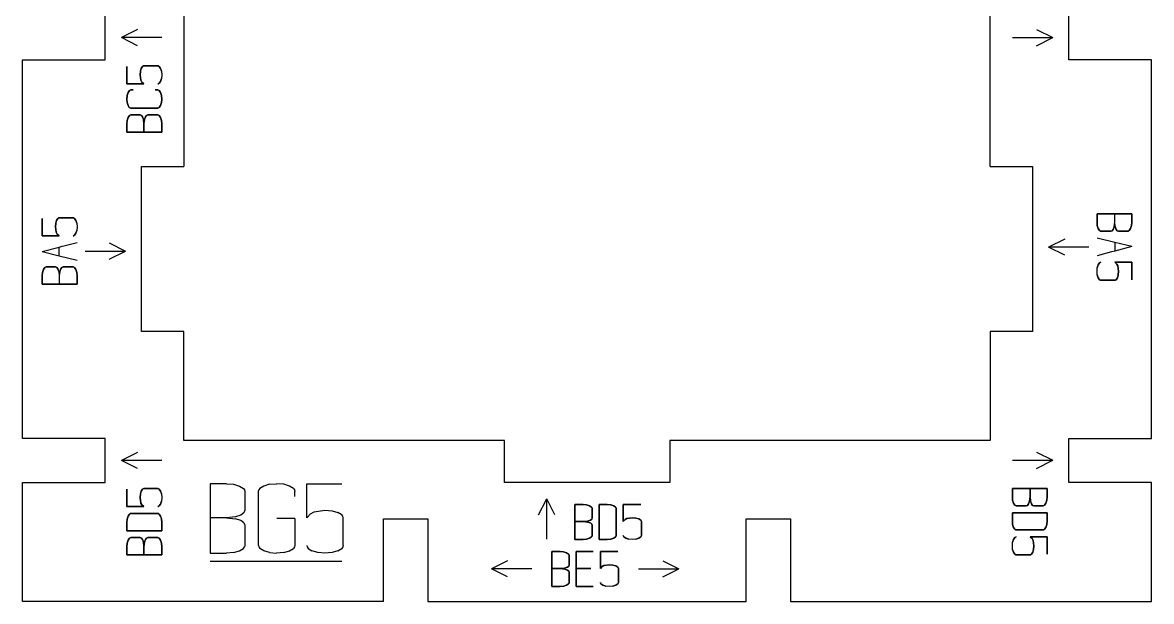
# Model space of a CAD drawing. Header units: millimetres. Extents: x 834 to 974, y -214 to -74.
# Drawn here: x 833.5 to 973.5, y -213.9 to -142.1 of the extents above; entities that cross this region are included whole.
import ezdxf

# ---------------------------------------------------------------- set-up
doc = ezdxf.new("R2010")
doc.units = ezdxf.units.MM
doc.layers.add('coding', color=2, linetype='Continuous')

msp = doc.modelspace()

# ---------------------------------------------------------------- linework, layer by layer
for p, q in [((853.55, -127.94), (853.55, -159.94)), ((953.55, -159.94), (953.55, -127.94)), ((843.8, -146.69), (843.8, -141.19)), ((963.3, -146.69), (963.3, -141.19)), ((833.55, -146.69), (843.8, -146.69)), ((833.55, -193.69), (833.55, -146.69)), ((973.55, -146.69), (963.3, -146.69)), ((973.55, -193.69), (973.55, -146.69)), ((848.3, -180.44), (848.3, -159.94)), ((848.3, -159.94), (853.55, -159.94)), ((953.55, -159.94), (958.8, -159.94)), ((958.8, -159.94), (958.8, -180.44)), ((853.55, -180.44), (848.3, -180.44)), ((853.55, -193.94), (853.55, -180.44)), ((958.8, -180.44), (953.55, -180.44)), ((953.55, -180.44), (953.55, -193.94)), ((843.8, -193.69), (833.55, -193.69)), ((843.8, -199.19), (843.8, -193.69)), ((893.3, -193.94), (853.55, -193.94)), ((893.3, -199.19), (893.3, -193.94)), ((953.55, -193.94), (913.8, -193.94)), ((913.8, -193.94), (913.8, -199.19)), ((963.3, -199.19), (963.3, -193.69)), ((963.3, -193.69), (973.55, -193.69)), ((833.55, -213.94), (833.55, -199.19)), ((833.55, -199.19), (843.8, -199.19)), ((913.8, -199.19), (893.3, -199.19)), ((973.55, -199.19), (963.3, -199.19)), ((973.55, -213.94), (973.55, -199.19)), ((878.3, -203.69), (883.8, -203.69)), ((878.3, -213.94), (878.3, -203.69)), ((883.8, -203.69), (883.8, -213.94)), ((923.3, -203.69), (928.8, -203.69)), ((923.3, -213.94), (923.3, -203.69)), ((928.8, -203.69), (928.8, -213.94)), ((878.3, -213.94), (833.55, -213.94)), ((883.8, -213.94), (923.3, -213.94)), ((928.8, -213.94), (973.55, -213.94))]:
    msp.add_line(p, q)
at = {"layer": 'coding'}
for p, q in [((847.8, -142.94), (845.8, -143.94)), ((850.8, -143.94), (845.8, -143.94)), ((847.8, -144.94), (845.8, -143.94)), ((956.3, -143.94), (961.3, -143.94)), ((959.3, -142.94), (961.3, -143.94)), ((959.3, -144.94), (961.3, -143.94)), ((846.49, -149.69), (846.49, -147.52)), ((846.49, -147.52), (846.49, -149.69)), ((848.16, -148.12), (848.12, -148.57)), ((848.12, -148.57), (848.16, -148.12)), ((848.26, -147.76), (848.16, -148.12)), ((848.16, -148.12), (848.26, -147.76)), ((848.42, -147.52), (848.26, -147.76)), ((848.26, -147.76), (848.42, -147.52)), ((848.51, -147.46), (848.42, -147.52)), ((848.42, -147.52), (848.51, -147.46)), ((848.6, -147.44), (848.51, -147.46)), ((848.51, -147.46), (848.6, -147.44)), ((850.31, -147.44), (848.6, -147.44)), ((848.6, -147.44), (850.31, -147.44)), ((850.41, -147.46), (850.31, -147.44)), ((850.31, -147.44), (850.41, -147.46)), ((850.5, -147.52), (850.41, -147.46)), ((850.41, -147.46), (850.5, -147.52)), ((850.66, -147.76), (850.5, -147.52)), ((850.5, -147.52), (850.66, -147.76)), ((850.76, -148.12), (850.66, -147.76)), ((850.66, -147.76), (850.76, -148.12)), ((850.76, -148.12), (850.8, -148.57)), ((848.6, -149.69), (846.49, -149.69)), ((846.49, -149.69), (848.6, -149.69)), ((848.12, -148.57), (848.22, -149.24)), ((848.22, -149.24), (848.12, -148.57)), ((848.22, -149.24), (848.35, -149.47)), ((848.35, -149.47), (848.22, -149.24)), ((848.35, -149.47), (848.6, -149.69)), ((848.6, -149.69), (848.35, -149.47)), ((850.41, -149.67), (850.31, -149.69)), ((850.31, -149.69), (850.41, -149.67)), ((850.5, -149.61), (850.41, -149.67)), ((850.41, -149.67), (850.5, -149.61)), ((850.66, -149.37), (850.5, -149.61)), ((850.5, -149.61), (850.66, -149.37)), ((850.76, -149.01), (850.66, -149.37)), ((850.66, -149.37), (850.76, -149.01)), ((850.8, -148.57), (850.76, -149.01)), ((846.49, -151.56), (846.52, -151.12)), ((846.52, -151.12), (846.49, -151.56)), ((846.52, -151.12), (846.63, -150.76)), ((846.63, -150.76), (846.52, -151.12)), ((846.63, -150.76), (846.79, -150.51)), ((846.79, -150.51), (846.63, -150.76)), ((846.79, -150.51), (846.87, -150.45)), ((846.87, -150.45), (846.79, -150.51)), ((846.87, -150.45), (846.97, -150.43)), ((846.97, -150.43), (846.87, -150.45)), ((846.97, -150.43), (847.27, -150.43)), ((847.27, -150.43), (846.97, -150.43)), ((850.01, -150.43), (850.31, -150.43)), ((850.31, -150.43), (850.01, -150.43)), ((850.31, -150.43), (850.41, -150.45)), ((850.41, -150.45), (850.31, -150.43)), ((850.41, -150.45), (850.5, -150.51)), ((850.5, -150.51), (850.41, -150.45)), ((850.5, -150.51), (850.66, -150.76)), ((850.66, -150.76), (850.5, -150.51)), ((850.66, -150.76), (850.76, -151.11)), ((850.76, -151.11), (850.66, -150.76)), ((850.76, -151.11), (850.8, -151.56)), ((850.8, -151.56), (850.76, -151.11)), ((846.52, -151.99), (846.49, -151.56)), ((846.49, -151.56), (846.52, -151.99)), ((846.63, -152.36), (846.52, -151.99)), ((846.52, -151.99), (846.63, -152.36)), ((846.78, -152.6), (846.63, -152.36)), ((846.63, -152.36), (846.78, -152.6)), ((850.66, -152.36), (850.5, -152.6)), ((850.5, -152.6), (850.66, -152.36)), ((850.76, -152), (850.66, -152.36)), ((850.66, -152.36), (850.76, -152)), ((850.8, -151.56), (850.76, -152)), ((850.76, -152), (850.8, -151.56)), ((846.63, -153.87), (846.52, -154.23)), ((846.52, -154.23), (846.63, -153.87)), ((846.79, -153.62), (846.63, -153.87)), ((846.63, -153.87), (846.79, -153.62)), ((846.87, -152.66), (846.78, -152.6)), ((846.78, -152.6), (846.87, -152.66)), ((846.87, -153.56), (846.79, -153.62)), ((846.79, -153.62), (846.87, -153.56)), ((846.97, -152.68), (846.87, -152.66)), ((846.87, -152.66), (846.97, -152.68)), ((846.97, -153.54), (846.87, -153.56)), ((846.87, -153.56), (846.97, -153.54)), ((850.31, -152.68), (846.97, -152.68)), ((846.97, -152.68), (850.31, -152.68)), ((848.14, -153.54), (846.97, -153.54)), ((846.97, -153.54), (848.14, -153.54)), ((848.29, -153.59), (848.14, -153.54)), ((848.14, -153.54), (848.29, -153.59)), ((848.43, -153.77), (848.29, -153.59)), ((848.29, -153.59), (848.43, -153.77)), ((848.53, -154.11), (848.43, -153.77)), ((848.43, -153.77), (848.53, -154.11)), ((848.67, -154.1), (848.77, -153.77)), ((848.77, -153.77), (848.67, -154.1)), ((848.77, -153.77), (848.91, -153.59)), ((848.91, -153.59), (848.77, -153.77)), ((848.91, -153.59), (849.06, -153.54)), ((849.06, -153.54), (848.91, -153.59)), ((849.06, -153.54), (850.31, -153.54)), ((850.31, -153.54), (849.06, -153.54)), ((850.41, -152.66), (850.31, -152.68)), ((850.31, -152.68), (850.41, -152.66)), ((850.31, -153.54), (850.41, -153.56)), ((850.41, -153.56), (850.31, -153.54)), ((850.5, -152.6), (850.41, -152.66)), ((850.41, -152.66), (850.5, -152.6)), ((850.41, -153.56), (850.5, -153.62)), ((850.5, -153.62), (850.41, -153.56)), ((850.5, -153.62), (850.66, -153.87)), ((850.66, -153.87), (850.5, -153.62)), ((850.66, -153.87), (850.76, -154.23)), ((850.76, -154.23), (850.66, -153.87)), ((846.52, -154.23), (846.49, -154.66)), ((846.49, -154.66), (846.52, -154.23)), ((846.49, -154.66), (846.49, -155.68)), ((846.49, -155.68), (846.49, -154.66)), ((848.6, -154.66), (848.53, -154.11)), ((848.53, -154.11), (848.6, -154.66)), ((848.6, -154.66), (848.67, -154.1)), ((848.67, -154.1), (848.6, -154.66)), ((848.6, -155.68), (848.6, -154.66)), ((848.6, -154.66), (848.6, -155.68)), ((850.76, -154.23), (850.8, -154.66)), ((850.8, -154.66), (850.76, -154.23)), ((850.8, -154.66), (850.8, -155.68)), ((850.8, -155.68), (850.8, -154.66)), ((846.49, -155.68), (850.8, -155.68)), ((848.6, -155.68), (846.49, -155.68)), ((850.8, -155.68), (848.6, -155.68)), ((835.99, -168.56), (835.99, -166.38)), ((835.99, -166.38), (835.99, -168.56)), ((837.92, -166.39), (837.76, -166.63)), ((837.76, -166.63), (837.92, -166.39)), ((838.01, -166.33), (837.92, -166.39)), ((837.92, -166.39), (838.01, -166.33)), ((838.1, -166.31), (838.01, -166.33)), ((838.01, -166.33), (838.1, -166.31)), ((839.81, -166.31), (838.1, -166.31)), ((838.1, -166.31), (839.81, -166.31)), ((839.91, -166.33), (839.81, -166.31)), ((839.81, -166.31), (839.91, -166.33)), ((840, -166.39), (839.91, -166.33)), ((839.91, -166.33), (840, -166.39)), ((840.16, -166.63), (840, -166.39)), ((840, -166.39), (840.16, -166.63)), ((966.8, -165.83), (968.99, -165.83)), ((966.8, -166.85), (966.8, -165.83)), ((971.1, -165.83), (966.8, -165.83)), ((966.8, -165.83), (966.8, -166.85)), ((968.99, -166.85), (968.99, -165.83)), ((968.99, -165.83), (971.1, -165.83)), ((971.1, -166.85), (971.1, -165.83)), ((971.1, -165.83), (971.1, -166.85)), ((837.66, -166.99), (837.62, -167.43)), ((837.62, -167.43), (837.66, -166.99)), ((837.62, -167.43), (837.72, -168.11)), ((837.72, -168.11), (837.62, -167.43)), ((837.76, -166.63), (837.66, -166.99)), ((837.66, -166.99), (837.76, -166.63)), ((840.26, -166.99), (840.16, -166.63)), ((840.16, -166.63), (840.26, -166.99)), ((840.26, -167.87), (840.16, -168.23)), ((840.16, -168.23), (840.26, -167.87)), ((840.26, -166.99), (840.3, -167.43)), ((840.3, -167.43), (840.26, -167.87)), ((966.83, -167.28), (966.8, -166.85)), ((966.8, -166.85), (966.83, -167.28)), ((966.93, -167.64), (966.83, -167.28)), ((966.83, -167.28), (966.93, -167.64)), ((967.09, -167.89), (966.93, -167.64)), ((966.93, -167.64), (967.09, -167.89)), ((967.18, -167.95), (967.09, -167.89)), ((967.09, -167.89), (967.18, -167.95)), ((967.28, -167.97), (967.18, -167.95)), ((967.18, -167.95), (967.28, -167.97)), ((968.53, -167.97), (967.28, -167.97)), ((967.28, -167.97), (968.53, -167.97)), ((968.68, -167.92), (968.53, -167.97)), ((968.53, -167.97), (968.68, -167.92)), ((968.82, -167.74), (968.68, -167.92)), ((968.68, -167.92), (968.82, -167.74)), ((968.92, -167.41), (968.82, -167.74)), ((968.82, -167.74), (968.92, -167.41)), ((968.92, -167.41), (968.99, -166.85)), ((969.06, -167.4), (968.99, -166.85)), ((969.06, -167.4), (969.16, -167.74)), ((969.16, -167.74), (969.06, -167.4)), ((969.16, -167.74), (969.3, -167.92)), ((969.3, -167.92), (969.16, -167.74)), ((969.3, -167.92), (969.46, -167.97)), ((969.46, -167.97), (969.3, -167.92)), ((969.46, -167.97), (970.62, -167.97)), ((970.62, -167.97), (969.46, -167.97)), ((970.62, -167.97), (970.72, -167.95)), ((970.72, -167.95), (970.62, -167.97)), ((970.72, -167.95), (970.8, -167.89)), ((970.8, -167.89), (970.72, -167.95)), ((970.8, -167.89), (970.96, -167.64)), ((970.96, -167.64), (970.8, -167.89)), ((970.96, -167.64), (971.07, -167.28)), ((971.07, -167.28), (970.96, -167.64)), ((971.07, -167.28), (971.1, -166.85)), ((971.1, -166.85), (971.07, -167.28)), ((838.1, -168.56), (835.99, -168.56)), ((835.99, -168.56), (838.1, -168.56)), ((837.72, -168.11), (837.85, -168.34)), ((837.85, -168.34), (837.72, -168.11)), ((837.85, -168.34), (838.1, -168.56)), ((838.1, -168.56), (837.85, -168.34)), ((838.48, -169.84), (840.3, -169.37)), ((839.91, -168.54), (839.81, -168.56)), ((839.81, -168.56), (839.91, -168.54)), ((840, -168.48), (839.91, -168.54)), ((839.91, -168.54), (840, -168.48)), ((840.16, -168.23), (840, -168.48)), ((840, -168.48), (840.16, -168.23)), ((962.8, -168.95), (960.8, -169.95)), ((968.99, -169.37), (966.8, -168.83)), ((971.11, -169.89), (968.99, -169.37)), ((968.99, -169.37), (968.99, -170.44)), ((835.98, -170.49), (838.1, -169.94)), ((835.98, -170.49), (838.1, -171.01)), ((838.1, -169.94), (838.47, -169.84)), ((838.1, -171.01), (838.1, -169.94)), ((841.3, -170.43), (846.3, -170.43)), ((844.3, -169.43), (846.3, -170.43)), ((844.3, -171.43), (846.3, -170.43)), ((965.8, -169.95), (960.8, -169.95)), ((962.8, -170.95), (960.8, -169.95)), ((968.61, -170.54), (966.8, -171.01)), ((968.99, -170.44), (968.62, -170.54)), ((971.11, -169.89), (968.99, -170.44)), ((838.1, -171.01), (840.3, -171.55)), ((966.83, -172.51), (966.94, -172.15)), ((966.94, -172.15), (966.83, -172.51)), ((966.94, -172.15), (967.09, -171.91)), ((967.09, -171.91), (966.94, -172.15)), ((967.09, -171.91), (967.18, -171.85)), ((967.18, -171.85), (967.09, -171.91)), ((967.18, -171.85), (967.28, -171.83)), ((967.28, -171.83), (967.18, -171.85)), ((969.24, -172.05), (968.99, -171.83)), ((968.99, -171.83), (971.1, -171.83)), ((971.1, -171.83), (968.99, -171.83)), ((968.99, -171.83), (969.24, -172.05)), ((969.37, -172.28), (969.24, -172.05)), ((969.24, -172.05), (969.37, -172.28)), ((971.1, -171.83), (971.1, -174)), ((971.1, -174), (971.1, -171.83)), ((836.02, -173.1), (835.99, -173.53)), ((835.99, -173.53), (836.02, -173.1)), ((835.99, -173.53), (835.99, -174.55)), ((835.99, -174.55), (835.99, -173.53)), ((836.13, -172.74), (836.02, -173.1)), ((836.02, -173.1), (836.13, -172.74)), ((836.29, -172.49), (836.13, -172.74)), ((836.13, -172.74), (836.29, -172.49)), ((836.37, -172.43), (836.29, -172.49)), ((836.29, -172.49), (836.37, -172.43)), ((836.47, -172.41), (836.37, -172.43)), ((836.37, -172.43), (836.47, -172.41)), ((837.64, -172.41), (836.47, -172.41)), ((836.47, -172.41), (837.64, -172.41)), ((837.79, -172.47), (837.64, -172.41)), ((837.64, -172.41), (837.79, -172.47)), ((837.93, -172.64), (837.79, -172.47)), ((837.79, -172.47), (837.93, -172.64)), ((838.03, -172.98), (837.93, -172.64)), ((837.93, -172.64), (838.03, -172.98)), ((838.03, -172.98), (838.1, -173.53)), ((838.17, -172.97), (838.1, -173.53)), ((838.1, -173.53), (838.1, -174.55)), ((838.17, -172.97), (838.27, -172.64)), ((838.27, -172.64), (838.17, -172.97)), ((838.27, -172.64), (838.41, -172.47)), ((838.41, -172.47), (838.27, -172.64)), ((838.41, -172.47), (838.56, -172.41)), ((838.56, -172.41), (838.41, -172.47)), ((838.56, -172.41), (839.81, -172.41)), ((839.81, -172.41), (838.56, -172.41)), ((839.81, -172.41), (839.91, -172.43)), ((839.91, -172.43), (839.81, -172.41)), ((839.91, -172.43), (840, -172.49)), ((840, -172.49), (839.91, -172.43)), ((840, -172.49), (840.16, -172.74)), ((840.16, -172.74), (840, -172.49)), ((840.16, -172.74), (840.26, -173.1)), ((840.26, -173.1), (840.16, -172.74)), ((840.26, -173.1), (840.3, -173.53)), ((840.3, -173.53), (840.26, -173.1)), ((840.3, -173.53), (840.3, -174.55)), ((840.3, -174.55), (840.3, -173.53)), ((966.8, -172.95), (966.83, -172.51)), ((966.83, -173.39), (966.8, -172.95)), ((966.83, -173.39), (966.94, -173.75)), ((966.94, -173.75), (966.83, -173.39)), ((969.33, -173.75), (969.43, -173.39)), ((969.43, -173.39), (969.33, -173.75)), ((969.47, -172.95), (969.37, -172.28)), ((969.37, -172.28), (969.47, -172.95)), ((969.43, -173.39), (969.47, -172.95)), ((969.47, -172.95), (969.43, -173.39)), ((835.99, -174.55), (840.3, -174.55)), ((838.1, -174.55), (835.99, -174.55)), ((840.3, -174.55), (838.1, -174.55)), ((966.94, -173.75), (967.09, -173.99)), ((967.09, -173.99), (966.94, -173.75)), ((967.09, -173.99), (967.18, -174.05)), ((967.18, -174.05), (967.09, -173.99)), ((967.18, -174.05), (967.28, -174.07)), ((967.28, -174.07), (967.18, -174.05)), ((967.28, -174.07), (968.99, -174.07)), ((968.99, -174.07), (967.28, -174.07)), ((968.99, -174.07), (969.08, -174.05)), ((969.08, -174.05), (968.99, -174.07)), ((969.08, -174.05), (969.17, -173.99)), ((969.17, -173.99), (969.08, -174.05)), ((969.17, -173.99), (969.33, -173.75)), ((969.33, -173.75), (969.17, -173.99)), ((847.8, -195.44), (845.8, -196.44)), ((959.3, -195.42), (961.3, -196.42)), ((850.8, -196.44), (845.8, -196.44)), ((847.8, -197.44), (845.8, -196.44)), ((956.3, -196.42), (961.3, -196.42)), ((959.3, -197.42), (961.3, -196.42)), ((846.49, -202.17), (846.49, -200)), ((846.49, -200), (846.49, -202.17)), ((848.42, -200), (848.26, -200.24)), ((848.26, -200.24), (848.42, -200)), ((848.51, -199.94), (848.42, -200)), ((848.42, -200), (848.51, -199.94)), ((848.6, -199.92), (848.51, -199.94)), ((848.51, -199.94), (848.6, -199.92)), ((850.31, -199.92), (848.6, -199.92)), ((848.6, -199.92), (850.31, -199.92)), ((850.41, -199.94), (850.31, -199.92)), ((850.31, -199.92), (850.41, -199.94)), ((850.5, -200), (850.41, -199.94)), ((850.41, -199.94), (850.5, -200)), ((850.66, -200.24), (850.5, -200)), ((850.5, -200), (850.66, -200.24)), ((856.81, -199.33), (856.81, -203.55)), ((858.85, -199.33), (856.81, -199.33)), ((858.85, -199.33), (859.71, -199.4)), ((859.71, -199.4), (860.43, -199.61)), ((860.43, -199.61), (860.93, -199.92)), ((860.93, -199.92), (861.05, -200.1)), ((861.05, -200.1), (861.1, -200.29)), ((862.81, -200.29), (862.85, -200.09)), ((862.97, -199.92), (862.85, -200.09)), ((863.45, -199.61), (862.97, -199.92)), ((864.17, -199.4), (863.45, -199.61)), ((864.17, -199.4), (865.05, -199.33)), ((865.94, -199.4), (865.05, -199.33)), ((866.66, -199.61), (865.94, -199.4)), ((867.14, -199.92), (866.66, -199.61)), ((867.14, -199.92), (867.26, -200.09)), ((867.26, -200.09), (867.3, -200.29)), ((868.8, -203.56), (868.8, -199.33)), ((868.8, -199.33), (873.15, -199.33)), ((956.3, -199.92), (958.49, -199.92)), ((956.3, -200.94), (956.3, -199.92)), ((960.6, -199.92), (956.3, -199.92)), ((956.3, -199.92), (956.3, -200.94)), ((958.49, -199.92), (958.49, -200.94)), ((958.49, -200.94), (958.49, -199.92)), ((958.49, -199.92), (960.6, -199.92)), ((960.6, -200.94), (960.6, -199.92)), ((960.6, -199.92), (960.6, -200.94)), ((848.16, -200.6), (848.12, -201.04)), ((848.12, -201.04), (848.16, -200.6)), ((848.12, -201.04), (848.22, -201.72)), ((848.22, -201.72), (848.12, -201.04)), ((848.26, -200.24), (848.16, -200.6)), ((848.16, -200.6), (848.26, -200.24)), ((850.76, -200.6), (850.66, -200.24)), ((850.66, -200.24), (850.76, -200.6)), ((850.76, -201.49), (850.66, -201.85)), ((850.66, -201.85), (850.76, -201.49)), ((850.76, -200.6), (850.8, -201.04)), ((850.8, -201.04), (850.76, -201.49)), ((861.1, -200.29), (861.1, -202.62)), ((862.81, -206.98), (862.81, -200.29)), ((867.3, -200.9), (867.3, -200.29)), ((897.55, -203.19), (898.55, -201.19)), ((898.55, -206.19), (898.55, -201.19)), ((899.55, -203.19), (898.55, -201.19)), ((956.33, -201.37), (956.3, -200.94)), ((956.3, -200.94), (956.33, -201.37)), ((956.43, -201.73), (956.33, -201.37)), ((956.33, -201.37), (956.43, -201.73)), ((958.42, -201.5), (958.32, -201.83)), ((958.32, -201.83), (958.42, -201.5)), ((958.49, -200.94), (958.42, -201.5)), ((958.42, -201.5), (958.49, -200.94)), ((958.49, -200.94), (958.56, -201.49)), ((958.56, -201.49), (958.49, -200.94)), ((958.56, -201.49), (958.66, -201.83)), ((958.66, -201.83), (958.56, -201.49)), ((960.46, -201.73), (960.57, -201.37)), ((960.57, -201.37), (960.46, -201.73)), ((960.57, -201.37), (960.6, -200.94)), ((960.6, -200.94), (960.57, -201.37)), ((848.6, -202.17), (846.49, -202.17)), ((846.49, -202.17), (848.6, -202.17)), ((848.22, -201.72), (848.35, -201.95)), ((848.35, -201.95), (848.22, -201.72)), ((848.35, -201.95), (848.6, -202.17)), ((848.6, -202.17), (848.35, -201.95)), ((850.41, -202.15), (850.31, -202.17)), ((850.31, -202.17), (850.41, -202.15)), ((850.5, -202.09), (850.41, -202.15)), ((850.41, -202.15), (850.5, -202.09)), ((850.66, -201.85), (850.5, -202.09)), ((850.5, -202.09), (850.66, -201.85)), ((860.98, -202.93), (860.63, -203.21)), ((861.1, -202.62), (860.98, -202.93)), ((869.24, -203.05), (869.7, -202.8)), ((869.7, -202.8), (871.05, -202.6)), ((871.05, -202.6), (871.93, -202.67)), ((871.93, -202.67), (872.65, -202.88)), ((873.13, -203.19), (872.65, -202.88)), ((902.05, -201.92), (902.05, -206.23)), ((903.06, -201.92), (902.05, -201.92)), ((902.05, -204.03), (902.05, -201.92)), ((902.05, -201.92), (903.06, -201.92)), ((903.49, -201.95), (903.06, -201.92)), ((903.06, -201.92), (903.49, -201.95)), ((903.86, -202.06), (903.49, -201.95)), ((903.49, -201.95), (903.86, -202.06)), ((904.1, -202.22), (903.86, -202.06)), ((903.86, -202.06), (904.1, -202.22)), ((904.17, -202.3), (904.1, -202.22)), ((904.1, -202.22), (904.17, -202.3)), ((904.19, -202.4), (904.17, -202.3)), ((904.17, -202.3), (904.19, -202.4)), ((904.19, -203.57), (904.19, -202.4)), ((904.19, -202.4), (904.19, -203.57)), ((905.04, -206.23), (905.04, -201.92)), ((905.04, -201.92), (906.06, -201.92)), ((905.04, -201.92), (905.04, -206.23)), ((906.06, -201.92), (905.04, -201.92)), ((906.06, -201.92), (906.49, -201.95)), ((906.49, -201.95), (906.06, -201.92)), ((906.49, -201.95), (906.86, -202.06)), ((906.86, -202.06), (906.49, -201.95)), ((906.86, -202.06), (907.1, -202.22)), ((907.1, -202.22), (906.86, -202.06)), ((907.1, -202.22), (907.16, -202.3)), ((907.16, -202.3), (907.1, -202.22)), ((907.16, -202.3), (907.18, -202.4)), ((907.18, -202.4), (907.16, -202.3)), ((907.18, -202.4), (907.18, -205.74)), ((907.18, -205.74), (907.18, -202.4)), ((908.04, -204.03), (908.04, -201.92)), ((908.04, -201.92), (910.21, -201.92)), ((910.21, -201.92), (908.04, -201.92)), ((908.04, -201.92), (908.04, -204.03)), ((956.3, -202.92), (960.6, -202.92)), ((956.3, -203.94), (956.3, -202.92)), ((960.6, -202.92), (956.3, -202.92)), ((956.3, -202.92), (956.3, -203.94)), ((956.59, -201.98), (956.43, -201.73)), ((956.43, -201.73), (956.59, -201.98)), ((956.68, -202.04), (956.59, -201.98)), ((956.59, -201.98), (956.68, -202.04)), ((956.78, -202.06), (956.68, -202.04)), ((956.68, -202.04), (956.78, -202.06)), ((958.03, -202.06), (956.78, -202.06)), ((956.78, -202.06), (958.03, -202.06)), ((958.18, -202.01), (958.03, -202.06)), ((958.03, -202.06), (958.18, -202.01)), ((958.32, -201.83), (958.18, -202.01)), ((958.18, -202.01), (958.32, -201.83)), ((958.66, -201.83), (958.8, -202.01)), ((958.8, -202.01), (958.66, -201.83)), ((958.8, -202.01), (958.96, -202.06)), ((958.96, -202.06), (958.8, -202.01)), ((958.96, -202.06), (960.12, -202.06)), ((960.12, -202.06), (958.96, -202.06)), ((960.12, -202.06), (960.22, -202.04)), ((960.22, -202.04), (960.12, -202.06)), ((960.22, -202.04), (960.3, -201.98)), ((960.3, -201.98), (960.22, -202.04)), ((960.3, -201.98), (960.46, -201.73)), ((960.46, -201.73), (960.3, -201.98)), ((960.6, -202.92), (960.6, -203.94)), ((960.6, -203.94), (960.6, -202.92)), ((846.49, -204.15), (846.52, -203.71)), ((846.52, -203.71), (846.49, -204.15)), ((846.49, -205.17), (846.49, -204.15)), ((846.49, -204.15), (846.49, -205.17)), ((846.52, -203.71), (846.63, -203.35)), ((846.63, -203.35), (846.52, -203.71)), ((846.63, -203.35), (846.79, -203.11)), ((846.79, -203.11), (846.63, -203.35)), ((846.79, -203.11), (846.87, -203.04)), ((846.87, -203.04), (846.79, -203.11)), ((846.87, -203.04), (846.97, -203.02)), ((846.97, -203.02), (846.87, -203.04)), ((846.97, -203.02), (850.31, -203.02)), ((850.31, -203.02), (846.97, -203.02)), ((850.31, -203.02), (850.41, -203.04)), ((850.41, -203.04), (850.31, -203.02)), ((850.41, -203.04), (850.5, -203.11)), ((850.5, -203.11), (850.41, -203.04)), ((850.5, -203.11), (850.66, -203.35)), ((850.66, -203.35), (850.5, -203.11)), ((850.66, -203.35), (850.76, -203.7)), ((850.76, -203.7), (850.66, -203.35)), ((850.76, -203.7), (850.8, -204.15)), ((850.8, -204.15), (850.76, -203.7)), ((850.8, -204.15), (850.8, -205.17)), ((850.8, -205.17), (850.8, -204.15)), ((858.85, -203.55), (856.81, -203.55)), ((856.81, -203.55), (856.81, -207.94)), ((859.95, -203.42), (858.85, -203.55)), ((858.85, -203.55), (859.96, -203.68)), ((860.63, -203.21), (859.95, -203.42)), ((860.63, -203.9), (859.96, -203.68)), ((860.98, -204.16), (860.63, -203.9)), ((860.98, -204.16), (861.1, -204.47)), ((867.3, -203.63), (865.08, -203.63)), ((867.3, -203.63), (867.3, -206.98)), ((869.24, -203.05), (868.8, -203.56)), ((873.26, -203.37), (873.13, -203.19)), ((873.3, -203.56), (873.26, -203.37)), ((873.3, -206.98), (873.3, -203.56)), ((902.05, -206.23), (902.05, -204.03)), ((902.05, -204.03), (903.06, -204.03)), ((903.06, -204.03), (902.05, -204.03)), ((903.06, -204.03), (903.61, -203.96)), ((903.61, -203.96), (903.06, -204.03)), ((903.06, -204.03), (903.62, -204.1)), ((903.62, -204.1), (903.06, -204.03)), ((903.61, -203.96), (903.96, -203.86)), ((903.96, -203.86), (903.61, -203.96)), ((903.62, -204.1), (903.96, -204.2)), ((903.96, -204.2), (903.62, -204.1)), ((903.96, -203.86), (904.13, -203.72)), ((904.13, -203.72), (903.96, -203.86)), ((903.96, -204.2), (904.13, -204.34)), ((904.13, -204.34), (903.96, -204.2)), ((904.13, -203.72), (904.19, -203.57)), ((904.19, -203.57), (904.13, -203.72)), ((904.13, -204.34), (904.19, -204.49)), ((904.19, -204.49), (904.13, -204.34)), ((908.26, -203.78), (908.04, -204.03)), ((908.04, -204.03), (908.26, -203.78)), ((908.49, -203.65), (908.26, -203.78)), ((908.26, -203.78), (908.49, -203.65)), ((909.16, -203.55), (908.49, -203.65)), ((908.49, -203.65), (909.16, -203.55)), ((909.6, -203.59), (909.16, -203.55)), ((909.16, -203.55), (909.6, -203.59)), ((909.97, -203.69), (909.6, -203.59)), ((909.6, -203.59), (909.97, -203.69)), ((910.21, -203.85), (909.97, -203.69)), ((909.97, -203.69), (910.21, -203.85)), ((910.27, -203.94), (910.21, -203.85)), ((910.21, -203.85), (910.27, -203.94)), ((910.29, -204.03), (910.27, -203.94)), ((910.27, -203.94), (910.29, -204.03)), ((910.29, -205.74), (910.29, -204.03)), ((910.29, -204.03), (910.29, -205.74)), ((956.33, -204.38), (956.3, -203.94)), ((956.3, -203.94), (956.33, -204.38)), ((956.43, -204.74), (956.33, -204.38)), ((956.33, -204.38), (956.43, -204.74)), ((960.57, -204.37), (960.46, -204.74)), ((960.46, -204.74), (960.57, -204.37)), ((960.6, -203.94), (960.57, -204.37)), ((960.57, -204.37), (960.6, -203.94)), ((850.8, -205.17), (846.49, -205.17)), ((846.49, -205.17), (850.8, -205.17)), ((861.1, -204.47), (861.1, -206.98)), ((904.19, -205.74), (904.17, -205.84)), ((904.17, -205.84), (904.19, -205.74)), ((904.19, -204.49), (904.19, -205.74)), ((904.19, -205.74), (904.19, -204.49)), ((907.18, -205.74), (907.16, -205.84)), ((907.16, -205.84), (907.18, -205.74)), ((908.06, -205.84), (908.04, -205.74)), ((908.04, -205.74), (908.06, -205.84)), ((910.27, -205.84), (910.29, -205.74)), ((910.29, -205.74), (910.27, -205.84)), ((956.59, -204.98), (956.43, -204.74)), ((956.43, -204.74), (956.59, -204.98)), ((956.68, -205.04), (956.59, -204.98)), ((956.59, -204.98), (956.68, -205.04)), ((956.78, -205.06), (956.68, -205.04)), ((956.68, -205.04), (956.78, -205.06)), ((960.12, -205.06), (956.78, -205.06)), ((956.78, -205.06), (960.12, -205.06)), ((960.22, -205.04), (960.12, -205.06)), ((960.12, -205.06), (960.22, -205.04)), ((960.3, -204.98), (960.22, -205.04)), ((960.22, -205.04), (960.3, -204.98)), ((960.46, -204.74), (960.3, -204.98)), ((960.3, -204.98), (960.46, -204.74)), ((846.52, -206.72), (846.49, -207.15)), ((846.49, -207.15), (846.52, -206.72)), ((846.49, -207.15), (846.49, -208.16)), ((846.49, -208.16), (846.49, -207.15)), ((846.63, -206.35), (846.52, -206.72)), ((846.52, -206.72), (846.63, -206.35)), ((846.79, -206.1), (846.63, -206.35)), ((846.63, -206.35), (846.79, -206.1)), ((846.87, -206.04), (846.79, -206.1)), ((846.79, -206.1), (846.87, -206.04)), ((846.97, -206.02), (846.87, -206.04)), ((846.87, -206.04), (846.97, -206.02)), ((848.14, -206.02), (846.97, -206.02)), ((846.97, -206.02), (848.14, -206.02)), ((848.29, -206.08), (848.14, -206.02)), ((848.14, -206.02), (848.29, -206.08)), ((848.43, -206.25), (848.29, -206.08)), ((848.29, -206.08), (848.43, -206.25)), ((848.53, -206.59), (848.43, -206.25)), ((848.43, -206.25), (848.53, -206.59)), ((848.6, -207.15), (848.53, -206.59)), ((848.53, -206.59), (848.6, -207.15)), ((848.6, -207.15), (848.67, -206.59)), ((848.67, -206.59), (848.6, -207.15)), ((848.6, -208.16), (848.6, -207.15)), ((848.6, -207.15), (848.6, -208.16)), ((848.67, -206.59), (848.77, -206.25)), ((848.77, -206.25), (848.67, -206.59)), ((848.77, -206.25), (848.91, -206.08)), ((848.91, -206.08), (848.77, -206.25)), ((848.91, -206.08), (849.06, -206.02)), ((849.06, -206.02), (848.91, -206.08)), ((849.06, -206.02), (850.31, -206.02)), ((850.31, -206.02), (849.06, -206.02)), ((850.31, -206.02), (850.41, -206.04)), ((850.41, -206.04), (850.31, -206.02)), ((850.41, -206.04), (850.5, -206.1)), ((850.5, -206.1), (850.41, -206.04)), ((850.5, -206.1), (850.66, -206.35)), ((850.66, -206.35), (850.5, -206.1)), ((850.66, -206.35), (850.76, -206.71)), ((850.76, -206.71), (850.66, -206.35)), ((850.76, -206.71), (850.8, -207.15)), ((850.8, -207.15), (850.76, -206.71)), ((850.8, -207.15), (850.8, -208.16)), ((850.8, -208.16), (850.8, -207.15)), ((860.93, -207.36), (861.05, -207.18)), ((861.1, -206.98), (861.05, -207.18)), ((862.81, -206.98), (862.85, -207.17)), ((862.85, -207.17), (862.97, -207.35)), ((867.26, -207.17), (867.14, -207.35)), ((867.3, -206.98), (867.26, -207.17)), ((868.8, -206.98), (868.84, -207.17)), ((868.84, -207.17), (868.96, -207.35)), ((873.26, -207.17), (873.13, -207.35)), ((873.3, -206.98), (873.26, -207.17)), ((903.06, -206.23), (902.05, -206.23)), ((902.05, -206.23), (903.06, -206.23)), ((903.5, -206.19), (903.06, -206.23)), ((903.06, -206.23), (903.5, -206.19)), ((903.86, -206.09), (903.5, -206.19)), ((903.5, -206.19), (903.86, -206.09)), ((904.1, -205.93), (903.86, -206.09)), ((903.86, -206.09), (904.1, -205.93)), ((904.17, -205.84), (904.1, -205.93)), ((904.1, -205.93), (904.17, -205.84)), ((906.06, -206.23), (905.04, -206.23)), ((905.04, -206.23), (906.06, -206.23)), ((906.5, -206.19), (906.06, -206.23)), ((906.06, -206.23), (906.5, -206.19)), ((906.86, -206.09), (906.5, -206.19)), ((906.5, -206.19), (906.86, -206.09)), ((907.1, -205.93), (906.86, -206.09)), ((906.86, -206.09), (907.1, -205.93)), ((907.16, -205.84), (907.1, -205.93)), ((907.1, -205.93), (907.16, -205.84)), ((908.12, -205.93), (908.06, -205.84)), ((908.06, -205.84), (908.12, -205.93)), ((908.36, -206.09), (908.12, -205.93)), ((908.12, -205.93), (908.36, -206.09)), ((908.72, -206.19), (908.36, -206.09)), ((908.36, -206.09), (908.72, -206.19)), ((909.16, -206.23), (908.72, -206.19)), ((909.6, -206.19), (909.16, -206.23)), ((909.6, -206.19), (909.97, -206.09)), ((909.97, -206.09), (909.6, -206.19)), ((909.97, -206.09), (910.21, -205.93)), ((910.21, -205.93), (909.97, -206.09)), ((910.21, -205.93), (910.27, -205.84)), ((910.27, -205.84), (910.21, -205.93)), ((956.3, -207.04), (956.33, -206.6)), ((956.33, -207.48), (956.3, -207.04)), ((956.33, -206.6), (956.44, -206.24)), ((956.44, -206.24), (956.33, -206.6)), ((956.44, -206.24), (956.59, -206)), ((956.59, -206), (956.44, -206.24)), ((956.59, -206), (956.68, -205.94)), ((956.68, -205.94), (956.59, -206)), ((956.68, -205.94), (956.78, -205.92)), ((956.78, -205.92), (956.68, -205.94)), ((958.74, -206.14), (958.49, -205.92)), ((958.49, -205.92), (960.6, -205.92)), ((960.6, -205.92), (958.49, -205.92)), ((958.49, -205.92), (958.74, -206.14)), ((958.87, -206.37), (958.74, -206.14)), ((958.74, -206.14), (958.87, -206.37)), ((958.97, -207.04), (958.87, -206.37)), ((958.87, -206.37), (958.97, -207.04)), ((958.93, -207.48), (958.97, -207.04)), ((958.97, -207.04), (958.93, -207.48)), ((960.6, -205.92), (960.6, -208.09)), ((960.6, -208.09), (960.6, -205.92)), ((846.49, -208.16), (850.8, -208.16)), ((848.6, -208.16), (846.49, -208.16)), ((850.8, -208.16), (848.6, -208.16)), ((856.81, -207.94), (858.85, -207.94)), ((859.71, -207.87), (858.85, -207.94)), ((859.71, -207.87), (860.43, -207.67)), ((860.43, -207.67), (860.93, -207.36)), ((863.45, -207.66), (862.97, -207.35)), ((864.17, -207.87), (863.45, -207.66)), ((864.17, -207.87), (865.05, -207.94)), ((865.94, -207.87), (865.05, -207.94)), ((865.94, -207.87), (866.66, -207.66)), ((866.66, -207.66), (867.14, -207.35)), ((868.96, -207.35), (869.44, -207.66)), ((870.17, -207.87), (869.44, -207.66)), ((871.05, -207.94), (870.17, -207.87)), ((871.93, -207.87), (871.05, -207.94)), ((872.65, -207.66), (871.93, -207.87)), ((872.65, -207.66), (873.13, -207.35)), ((899.2, -207.76), (899.2, -212.07)), ((900.22, -207.76), (899.2, -207.76)), ((899.2, -209.87), (899.2, -207.76)), ((899.2, -207.76), (900.22, -207.76)), ((900.65, -207.79), (900.22, -207.76)), ((900.22, -207.76), (900.65, -207.79)), ((901.02, -207.9), (900.65, -207.79)), ((900.65, -207.79), (901.02, -207.9)), ((901.26, -208.06), (901.02, -207.9)), ((901.02, -207.9), (901.26, -208.06)), ((901.33, -208.15), (901.26, -208.06)), ((901.26, -208.06), (901.33, -208.15)), ((901.35, -208.24), (901.33, -208.15)), ((901.33, -208.15), (901.35, -208.24)), ((901.35, -209.41), (901.35, -208.24)), ((901.35, -208.24), (901.35, -209.41)), ((902.2, -212.07), (902.2, -207.76)), ((902.2, -207.76), (904.33, -207.76)), ((904.33, -207.76), (902.2, -207.76)), ((902.2, -207.76), (902.2, -209.85)), ((905.2, -209.87), (905.2, -207.76)), ((905.2, -207.76), (907.37, -207.76)), ((907.37, -207.76), (905.2, -207.76)), ((905.2, -207.76), (905.2, -209.87)), ((956.33, -207.48), (956.44, -207.84)), ((956.44, -207.84), (956.33, -207.48)), ((956.44, -207.84), (956.59, -208.08)), ((956.59, -208.08), (956.44, -207.84)), ((956.59, -208.08), (956.68, -208.14)), ((956.68, -208.14), (956.59, -208.08)), ((956.68, -208.14), (956.78, -208.16)), ((956.78, -208.16), (956.68, -208.14)), ((956.78, -208.16), (958.49, -208.16)), ((958.49, -208.16), (956.78, -208.16)), ((958.49, -208.16), (958.58, -208.14)), ((958.58, -208.14), (958.49, -208.16)), ((958.58, -208.14), (958.67, -208.08)), ((958.67, -208.08), (958.58, -208.14)), ((958.67, -208.08), (958.83, -207.84)), ((958.83, -207.84), (958.67, -208.08)), ((958.83, -207.84), (958.93, -207.48)), ((958.93, -207.48), (958.83, -207.84)), ((856.81, -208.94), (873.15, -208.94)), ((893.7, -208.88), (891.7, -209.88)), ((896.7, -209.88), (891.7, -209.88)), ((893.7, -210.88), (891.7, -209.88)), ((899.2, -212.07), (899.2, -209.87)), ((899.2, -209.87), (900.22, -209.87)), ((900.22, -209.87), (899.2, -209.87)), ((900.22, -209.87), (900.77, -209.8)), ((900.77, -209.8), (900.22, -209.87)), ((900.22, -209.87), (900.78, -209.94)), ((900.78, -209.94), (900.22, -209.87)), ((900.77, -209.8), (901.12, -209.7)), ((901.12, -209.7), (900.77, -209.8)), ((900.78, -209.94), (901.12, -210.04)), ((901.12, -210.04), (900.78, -209.94)), ((901.12, -209.7), (901.29, -209.56)), ((901.29, -209.56), (901.12, -209.7)), ((901.29, -209.56), (901.35, -209.41)), ((901.35, -209.41), (901.29, -209.56)), ((902.2, -209.85), (904.03, -209.85)), ((904.03, -209.85), (902.2, -209.85)), ((902.2, -209.85), (902.2, -212.07)), ((905.42, -209.62), (905.2, -209.87)), ((905.2, -209.87), (905.42, -209.62)), ((905.65, -209.49), (905.42, -209.62)), ((905.42, -209.62), (905.65, -209.49)), ((906.32, -209.39), (905.65, -209.49)), ((905.65, -209.49), (906.32, -209.39)), ((906.76, -209.43), (906.32, -209.39)), ((906.32, -209.39), (906.76, -209.43)), ((907.13, -209.53), (906.76, -209.43)), ((906.76, -209.43), (907.13, -209.53)), ((907.37, -209.69), (907.13, -209.53)), ((907.13, -209.53), (907.37, -209.69)), ((907.43, -209.78), (907.37, -209.69)), ((907.37, -209.69), (907.43, -209.78)), ((907.45, -209.87), (907.43, -209.78)), ((907.43, -209.78), (907.45, -209.87)), ((907.45, -211.59), (907.45, -209.87)), ((907.45, -209.87), (907.45, -211.59)), ((909.95, -209.88), (914.95, -209.88)), ((912.95, -208.88), (914.95, -209.88)), ((912.95, -210.88), (914.95, -209.88)), ((901.12, -210.04), (901.29, -210.18)), ((901.29, -210.18), (901.12, -210.04)), ((901.29, -210.18), (901.35, -210.33)), ((901.35, -210.33), (901.29, -210.18)), ((901.35, -210.33), (901.35, -211.59)), ((901.35, -211.59), (901.35, -210.33)), ((900.22, -212.07), (899.2, -212.07)), ((899.2, -212.07), (900.22, -212.07)), ((900.66, -212.03), (900.22, -212.07)), ((900.22, -212.07), (900.66, -212.03)), ((901.02, -211.93), (900.66, -212.03)), ((900.66, -212.03), (901.02, -211.93)), ((901.26, -211.77), (901.02, -211.93)), ((901.02, -211.93), (901.26, -211.77)), ((901.33, -211.68), (901.26, -211.77)), ((901.26, -211.77), (901.33, -211.68)), ((901.35, -211.59), (901.33, -211.68)), ((901.33, -211.68), (901.35, -211.59)), ((902.2, -212.07), (904.33, -212.07)), ((904.33, -212.07), (902.2, -212.07)), ((905.22, -211.68), (905.2, -211.59)), ((905.2, -211.59), (905.22, -211.68)), ((905.28, -211.77), (905.22, -211.68)), ((905.22, -211.68), (905.28, -211.77)), ((905.52, -211.93), (905.28, -211.77)), ((905.28, -211.77), (905.52, -211.93)), ((905.88, -212.03), (905.52, -211.93)), ((905.52, -211.93), (905.88, -212.03)), ((906.32, -212.07), (905.88, -212.03)), ((906.76, -212.03), (906.32, -212.07)), ((906.76, -212.03), (907.13, -211.93)), ((907.13, -211.93), (906.76, -212.03)), ((907.13, -211.93), (907.37, -211.77)), ((907.37, -211.77), (907.13, -211.93)), ((907.37, -211.77), (907.43, -211.68)), ((907.43, -211.68), (907.37, -211.77)), ((907.43, -211.68), (907.45, -211.59)), ((907.45, -211.59), (907.43, -211.68))]:
    msp.add_line(p, q, dxfattribs=at)

doc.saveas('drawing.dxf')
